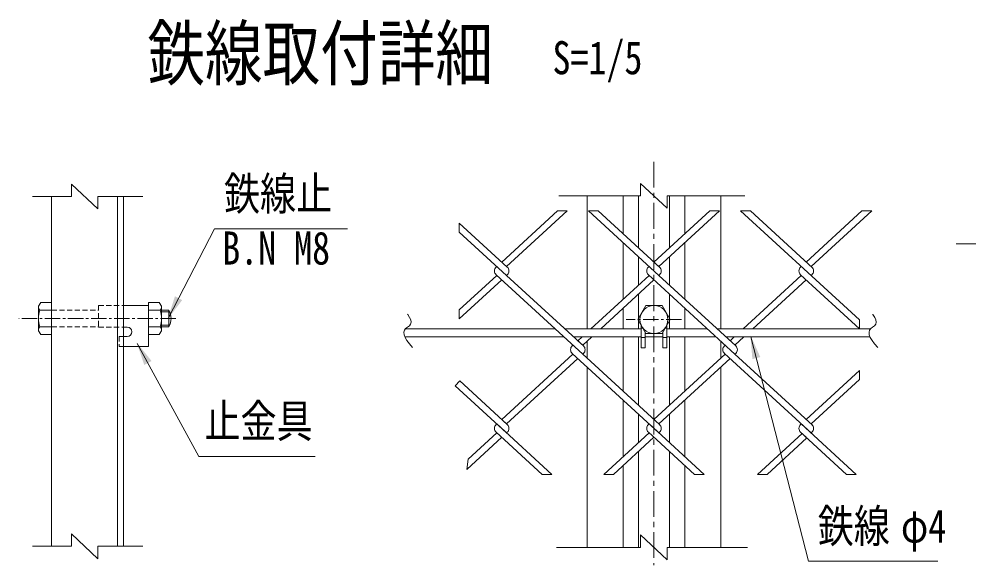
# Model space of a CAD drawing. Units: millimetres, scale not verified, with parts at other scales. Extents: x -4455 to 4455, y -3150 to 3150.
# Drawn here: x 1641 to 3025, y 673 to 1469 of the extents above; entities that cross this region are included whole.
import ezdxf
from ezdxf.enums import TextEntityAlignment as Align

# ---------------------------------------------------------------- set-up
doc = ezdxf.new("R2010")
doc.units = ezdxf.units.MM
doc.header["$LTSCALE"] = 30
for name, pattern in [('USER1', [1.125, 0.75, -0.125, 0.125, -0.125]), ('USER2', [0.375, 0.25, -0.125]), ('USER4', [2, 1.25, -0.25, 0.25, -0.25])]:
    doc.linetypes.add(name, pattern=pattern)
doc.layers.add('0-0_D-TTL-TXT', color=7, linetype='Continuous')
for name, color, linetype, lineweight in [('0-1_D-STR1', 1, 'Continuous', 18), ('0-2_D-STR3', 3, 'Continuous', 13), ('0-3_D-BMK', 2, 'USER1', 13), ('0-4_D-STR-DIM', 4, 'Continuous', 13), ('0-6_7詳細', 3, 'Continuous', 18), ('0-7_D-STR-TXT', 3, 'Continuous', 13), ('0-8_D-STR2', 2, 'Continuous', 13)]:
    doc.layers.add(name, color=color, linetype=linetype, lineweight=lineweight)
doc.styles.add('ＭＳ ゴシック', font='')
doc.styles.get('ＭＳ ゴシック').set_extended_font_data('MS Gothic')

msp = doc.modelspace()

# ---------------------------------------------------------------- linework, layer by layer
at = {"layer": '0-1_D-STR1'}
for p, q in [((1688.36, 1210.63), (1688.36, 700.52)), ((1784.36, 1210.63), (1784.36, 700.52)), ((1793.36, 1210.63), (1793.36, 700.52)), ((2469.33, 1211.36), (2469.33, 1017.8)), ((2521.83, 1211.36), (2521.83, 1156.19)), ((2544.33, 1211.36), (2544.33, 1135.58)), ((2589.33, 1211.36), (2589.33, 1135.58)), ((2611.83, 1211.36), (2611.83, 1156.19)), ((2664.33, 1211.36), (2664.33, 1017.8)), ((2521.83, 1143.17), (2521.83, 1060.7)), ((2611.83, 1143.17), (2611.83, 1060.7)), ((2544.33, 1122.55), (2544.33, 1081.32)), ((2544.33, 1068.3), (2544.33, 1017.8)), ((2589.33, 1068.3), (2589.33, 1017.8)), ((2521.83, 1047.68), (2521.83, 1017.8)), ((2611.83, 1047.68), (2611.83, 1017.8)), ((2469.33, 999.57), (2469.33, 974.81)), ((2521.83, 1005.8), (2521.83, 926.7)), ((2544.33, 1005.8), (2544.33, 906.08)), ((2589.33, 1005.8), (2589.33, 906.08)), ((2611.83, 1005.8), (2611.83, 926.7)), ((2664.33, 999.57), (2664.33, 974.81)), ((2469.33, 961.79), (2469.33, 699.04)), ((2664.33, 961.79), (2664.33, 699.04)), ((2521.83, 913.68), (2521.83, 831.21)), ((2611.83, 913.68), (2611.83, 831.21)), ((2544.33, 893.06), (2544.33, 851.83)), ((2589.33, 893.06), (2589.33, 851.83)), ((2544.33, 838.81), (2544.33, 699.04)), ((2589.33, 838.81), (2589.33, 699.04)), ((2521.83, 818.19), (2521.83, 699.04)), ((2611.83, 818.19), (2611.83, 699.04))]:
    msp.add_line(p, q, dxfattribs=at)
at = {"layer": '0-2_D-STR3'}
for p, q in [((1669.16, 1050.39), (1672.49, 1056.15)), ((1672.49, 1056.15), (1688.36, 1056.15)), ((1688.36, 1009.11), (1688.36, 1056.15)), ((1829.42, 1009.11), (1829.42, 1056.15)), ((1669.16, 1014.87), (1669.16, 1050.39)), ((1671.22, 1044.63), (1688.36, 1044.63)), ((1793.36, 1051.59), (1829.42, 1051.59)), ((1829.42, 1051.59), (1829.42, 991.59)), ((1846.56, 1044.63), (1829.42, 1044.63)), ((1848.62, 1014.87), (1848.62, 1050.39)), ((1848.62, 1044.63), (1859.28, 1044.63)), ((1859.28, 1020.63), (1859.28, 1044.63)), ((1669.16, 1014.87), (1672.49, 1009.11)), ((1671.22, 1020.63), (1688.36, 1020.63)), ((1793.36, 1020.09), (1798.67, 1020.09)), ((1846.56, 1020.63), (1829.42, 1020.63)), ((1848.62, 1014.87), (1845.29, 1009.11)), ((1848.62, 1020.63), (1859.28, 1020.63)), ((2548.08, 1022.89), (2548.08, 990.11)), ((2550.55, 1018.61), (2548.08, 1018.61)), ((2579.58, 1012.5), (2579.58, 990.11)), ((2583.11, 1018.61), (2585.58, 1018.61)), ((2585.58, 1022.89), (2585.58, 990.11)), ((1672.49, 1009.11), (1688.36, 1009.11)), ((1793.36, 1006.59), (1798.67, 1006.59)), ((1845.29, 1009.11), (1829.42, 1009.11)), ((2554.08, 1005.11), (2548.08, 1005.11)), ((2579.58, 1005.11), (2585.58, 1005.11)), ((1793.36, 991.59), (1829.42, 991.59)), ((2579.58, 990.11), (2585.58, 990.11))]:
    msp.add_line(p, q, dxfattribs=at)
at = {"layer": '0-2_D-STR3', "color": 1, "linetype": 'USER2'}
for p, q in [((1688.36, 1044.63), (1756.82, 1044.63)), ((1756.82, 1051.59), (1756.82, 1020.09)), ((1756.82, 1051.59), (1793.36, 1051.59)), ((1688.36, 1020.63), (1756.82, 1020.63)), ((1756.82, 1020.09), (1793.36, 1020.09)), ((1786.82, 1006.59), (1793.36, 1006.59)), ((1786.82, 1006.59), (1786.82, 991.59)), ((1786.82, 991.59), (1793.36, 991.59))]:
    msp.add_line(p, q, dxfattribs=at)
at = {"layer": '0-2_D-STR3', "color": 1}
for p, q in [((1848.62, 1042.23), (1860.49, 1042.23)), ((1848.62, 1023.03), (1860.49, 1023.03))]:
    msp.add_line(p, q, dxfattribs=at)
at = {"layer": '0-2_D-STR3'}
for points in [[(1848.62, 1050.39), (1845.29, 1056.15), (1829.42, 1056.15)], [(2554.08, 1012.5), (2554.08, 990.11), (2548.08, 990.11)]]:
    msp.add_lwpolyline(points, dxfattribs=at)
msp.add_lwpolyline([(2543.31, 1031.15), (2555.07, 1051.52), (2578.59, 1051.52), (2590.35, 1031.15), (2578.59, 1010.78), (2555.07, 1010.78)], close=True, dxfattribs=at)
msp.add_circle((2566.83, 1031.15), 20.4, dxfattribs=at)
for centre, radius, start, end in [((1678.25, 1050.39), 9.09, 180, 219.3382), ((1705.16, 1032.63), 36, 160.52878, 199.47122), ((1839.53, 1050.39), 9.09, 320.6618, 0), ((1812.62, 1032.63), 36, 340.52878, 19.47122), ((1838.49, 1032.63), 24, 330, 30), ((1678.25, 1014.87), 9.09, 140.6618, 180), ((1798.67, 1013.34), 6.75, 270, 90), ((1839.53, 1014.87), 9.09, 0, 39.3382)]:
    msp.add_arc(centre, radius, start, end, dxfattribs=at)
at = {"layer": '0-3_D-BMK', "linetype": 'USER4'}
msp.add_line((2566.83, 1261.05), (2566.83, 673.28), dxfattribs=at)
at = {"layer": '0-3_D-BMK'}
for p, q in [((1869.67, 1032.63), (1640.74, 1032.63)), ((2607.12, 1031.15), (2526.48, 1031.15))]:
    msp.add_line(p, q, dxfattribs=at)
at = {"layer": '0-4_D-STR-DIM'}
for p, q in [((2586.21, 1193.36), (2547.44, 1229.36)), ((2547.44, 1211.36), (2547.44, 1229.36)), ((2547.44, 1211.36), (2427.86, 1211.36)), ((2586.21, 1211.36), (2699.38, 1211.36)), ((2586.21, 1211.36), (2586.21, 1193.36)), ((2547.44, 699.04), (2547.44, 717.04)), ((2586.21, 681.04), (2547.44, 717.04)), ((2547.44, 699.04), (2424.63, 699.04)), ((2586.21, 699.04), (2703.03, 699.04)), ((2586.21, 699.04), (2586.21, 681.04))]:
    msp.add_line(p, q, dxfattribs=at)
at = {"layer": '0-6_7詳細', "color": 4}
for p, q in [((1755.93, 1192.63), (1717.16, 1228.63)), ((1717.16, 1210.63), (1717.16, 1228.63)), ((1717.16, 1210.63), (1660.6, 1210.63)), ((1755.93, 1210.63), (1821.2, 1210.63)), ((1755.93, 1210.63), (1755.93, 1192.63)), ((1717.16, 700.52), (1717.16, 718.52)), ((1755.93, 682.52), (1717.16, 718.52)), ((1717.16, 700.52), (1660.6, 700.52)), ((1755.93, 700.52), (1821.2, 700.52)), ((1755.93, 700.52), (1755.93, 682.52))]:
    msp.add_line(p, q, dxfattribs=at)
at = {"layer": '0-6_7詳細'}
for p, q in [((2797.03, 1096.41), (2795.96, 1095.43)), ((2282.9, 1045.22), (2282.9, 1032.2)), ((2866.66, 1030.64), (2866.66, 1017.62)), ((2463.99, 992.72), (2455.81, 1000.21)), ((2559.72, 878.95), (2558.65, 877.97)), ((2559.72, 878.95), (2558.65, 877.97)), ((2861.98, 805.43), (2847.77, 805.43))]:
    msp.add_line(p, q, dxfattribs=at)
at = {"layer": '0-6_7詳細', "color": 7, "lineweight": 9}
msp.add_line((1793.36, 884.28), (1793.36, 1004.28), dxfattribs=at)
at = {"layer": '0-6_7詳細', "color": 4}
for points in [[(2207.55, 1038.89), (2207.86, 1038.5), (2210.52, 1034.3), (2212.09, 1030.54), (2212.56, 1027.23), (2211.94, 1024.35), (2210.21, 1021.92), (2207.4, 1019.93), (2204.57, 1017.93), (2202.82, 1015.44), (2202.13, 1012.49), (2202.53, 1009.06), (2203.99, 1005.15), (2206.53, 1000.77), (2210.15, 995.91), (2214.84, 990.57)], [(2885.93, 1038.89), (2886.24, 1038.5), (2888.91, 1034.3), (2890.47, 1030.54), (2890.94, 1027.23), (2890.32, 1024.35), (2888.6, 1021.92), (2885.78, 1019.93), (2882.95, 1017.93), (2881.2, 1015.44), (2880.52, 1012.49), (2880.91, 1009.06), (2882.38, 1005.15), (2884.92, 1000.77), (2888.53, 995.91), (2893.22, 990.57)]]:
    msp.add_lwpolyline(points, dxfattribs=at)
at = {"layer": '0-7_D-STR-TXT'}
for points in [[(3007.59, 1141.69), (3358.68, 1141.69), (3455.49, 1292.88)], [(2119.91, 1163.56), (1926.12, 1163.56), (1858.65, 1033.64)], [(2981.09, 678.96), (2792.01, 678.96), (2708.16, 1006.08)], [(2072.62, 831.44), (1903.2, 831.44), (1813.34, 996.06)]]:
    msp.add_lwpolyline(points, dxfattribs=at)
for points in [[(1857.59, 1031.59), (1868.17, 1064.97), (1878.8, 1059.45)], [(1812.23, 998.08), (1834.02, 970.67), (1823.51, 964.92)], [(2707.59, 1008.3), (2721.96, 976.37), (2710.35, 973.4)]]:
    msp.add_solid(points, dxfattribs=at)
at = {"layer": '0-8_D-STR2', "color": 3}
for p, q in [((2426.17, 1189.52), (2344.8, 1114.96)), ((2440.38, 1189.52), (2351.9, 1108.45)), ((2440.38, 1189.52), (2426.17, 1189.52)), ((2573.93, 1095.43), (2471.25, 1189.52)), ((2485.46, 1189.52), (2471.25, 1189.52)), ((2575, 1107.47), (2485.46, 1189.52)), ((2648.19, 1189.52), (2566.83, 1114.96)), ((2662.4, 1189.52), (2573.93, 1108.45)), ((2662.4, 1189.52), (2648.19, 1189.52)), ((2797.03, 1094.45), (2693.28, 1189.52)), ((2707.49, 1189.52), (2693.28, 1189.52)), ((2798.1, 1106.49), (2707.49, 1189.52)), ((2870.22, 1189.52), (2788.85, 1114.96)), ((2884.43, 1189.52), (2795.96, 1108.45)), ((2884.43, 1189.52), (2870.22, 1189.52)), ((2352.97, 1107.47), (2282.9, 1171.67)), ((2282.9, 1171.67), (2282.9, 1158.65)), ((2351.9, 1095.43), (2282.9, 1158.65)), ((2337.69, 1108.45), (2336.62, 1107.47)), ((2337.69, 1108.45), (2336.62, 1107.47)), ((2337.69, 1108.45), (2336.62, 1107.47)), ((2337.69, 1108.45), (2336.62, 1107.47)), ((2559.72, 1108.45), (2558.65, 1107.47)), ((2559.72, 1108.45), (2558.65, 1107.47)), ((2781.75, 1108.45), (2780.68, 1107.47)), ((2781.75, 1108.45), (2780.68, 1107.47)), ((2337.69, 1095.43), (2282.9, 1045.22)), ((2462.92, 980.68), (2336.62, 1096.41)), ((2352.97, 1096.41), (2351.9, 1095.43)), ((2463.99, 992.72), (2351.9, 1095.43)), ((2559.72, 1095.43), (2475, 1017.8)), ((2684.95, 980.68), (2558.65, 1096.41)), ((2686.02, 992.72), (2573.93, 1095.43)), ((2781.75, 1095.43), (2697.03, 1017.8)), ((2866.66, 1017.62), (2780.68, 1096.41)), ((2866.66, 1030.64), (2797.03, 1094.45)), ((2344.8, 1088.92), (2282.9, 1032.2)), ((2566.83, 1088.92), (2489.21, 1017.8)), ((2788.85, 1088.92), (2711.24, 1017.8)), ((2461.91, 1005.8), (2455.81, 1000.21)), ((2476.12, 1005.8), (2462.92, 993.7)), ((2683.94, 1005.8), (2677.84, 1000.21)), ((2698.15, 1005.8), (2684.95, 993.7)), ((2448.71, 993.7), (2447.64, 992.72)), ((2448.71, 993.7), (2447.64, 992.72)), ((2670.74, 993.7), (2669.67, 992.72)), ((2670.74, 993.7), (2669.67, 992.72)), ((2448.71, 980.68), (2344.8, 885.46)), ((2455.81, 974.17), (2351.9, 878.95)), ((2573.93, 865.93), (2447.64, 981.66)), ((2463.99, 981.66), (2462.92, 980.68)), ((2575, 877.97), (2462.92, 980.68)), ((2670.74, 980.68), (2566.83, 885.46)), ((2677.84, 974.17), (2573.93, 878.95)), ((2797.03, 864.95), (2669.66, 981.66)), ((2686.02, 981.66), (2684.95, 980.68)), ((2798.1, 876.99), (2684.95, 980.68)), ((2866.66, 956.76), (2788.85, 885.46)), ((2866.66, 956.76), (2866.66, 943.74)), ((2283.57, 941.57), (2277.04, 934.53)), ((2352.97, 877.97), (2283.57, 941.57)), ((2866.66, 943.74), (2795.96, 878.95)), ((2351.9, 865.93), (2277.04, 934.53)), ((2337.69, 878.95), (2336.62, 877.97)), ((2337.69, 878.95), (2336.62, 877.97)), ((2417.93, 805.43), (2337.69, 878.95)), ((2352.97, 877.97), (2344.8, 885.46)), ((2639.95, 805.43), (2559.72, 878.95)), ((2781.75, 878.95), (2780.68, 877.97)), ((2781.75, 878.95), (2780.68, 877.97)), ((2861.98, 805.43), (2781.75, 878.95)), ((2344.8, 859.42), (2293.69, 812.59)), ((2337.69, 865.93), (2295.73, 827.48)), ((2403.72, 805.43), (2336.62, 866.91)), ((2352.97, 866.91), (2351.9, 865.93)), ((2559.72, 865.93), (2493.7, 805.43)), ((2625.74, 805.43), (2558.65, 866.91)), ((2575, 866.91), (2573.93, 865.93)), ((2782.82, 864.95), (2717.87, 805.43)), ((2789.93, 858.44), (2732.08, 805.43)), ((2847.77, 805.43), (2780.68, 866.91)), ((2788.85, 859.42), (2780.68, 866.91)), ((2797.03, 866.91), (2795.96, 865.93)), ((2797.03, 866.91), (2795.96, 865.93)), ((2295.73, 827.48), (2293.69, 812.59)), ((2417.93, 805.43), (2403.72, 805.43)), ((2639.95, 805.43), (2625.74, 805.43)), ((2732.08, 805.43), (2717.87, 805.43))]:
    msp.add_line(p, q, dxfattribs=at)
at = {"layer": '0-8_D-STR2', "color": 7, "lineweight": 9}
for p, q in [((2589.33, 1122.55), (2589.33, 1081.32)), ((2575, 1107.47), (2566.83, 1114.96)), ((2575, 1096.41), (2573.93, 1095.43)), ((2204.48, 1017.8), (2422.41, 1017.8)), ((2436.62, 1017.8), (2548.08, 1017.8)), ((2585.58, 1017.8), (2644.44, 1017.8)), ((2658.65, 1017.8), (2882.86, 1017.8)), ((2203.75, 1005.8), (2435.51, 1005.8)), ((2449.72, 1005.8), (2548.08, 1005.8)), ((2554.08, 1005.8), (2579.58, 1005.8)), ((2585.58, 1005.8), (2657.53, 1005.8)), ((2671.74, 1005.8), (2882.13, 1005.8))]:
    msp.add_line(p, q, dxfattribs=at)
at = {"layer": '0-8_D-STR2', "color": 3}
msp.add_lwpolyline([(2566.83, 859.42), (2507.91, 805.43), (2493.7, 805.43)], dxfattribs=at)
for centre, start, end in [((2341.69, 1101.94), 132.5, 227.5), ((2347.91, 1101.94), 312.5, 47.5), ((2563.72, 1101.94), 132.5, 227.5), ((2569.93, 1101.94), 312.5, 47.5), ((2785.75, 1101.94), 132.5, 227.5), ((2791.96, 1101.94), 312.5, 47.5), ((2452.7, 987.19), 132.5, 227.5), ((2458.92, 987.19), 312.5, 47.5), ((2674.73, 987.19), 132.5, 227.5), ((2680.95, 987.19), 312.5, 47.5), ((2341.69, 872.44), 132.5, 227.5), ((2347.91, 872.44), 312.5, 47.5), ((2563.72, 872.44), 132.5, 227.5), ((2569.93, 872.44), 312.5, 47.5), ((2785.75, 872.44), 132.5, 227.5), ((2791.96, 872.44), 312.5, 47.5)]:
    msp.add_arc(centre, 7.5, start, end, dxfattribs=at)

# ---------------------------------------------------------------- texts
at = {"layer": '0-0_D-TTL-TXT', "style": 'ＭＳ ゴシック', "width": 0.8}
msp.add_text('鉄線取付詳細', height=76.98, dxfattribs=at).set_placement((1828.01, 1357.74), align=Align.BOTTOM_LEFT)
at = {"layer": '0-0_D-TTL-TXT', "color": 3, "style": 'ＭＳ ゴシック', "width": 0.8}
msp.add_text('S=1/5', height=48.17, dxfattribs=at).set_placement((2418.88, 1374.23), align=Align.BOTTOM_LEFT)
at = {"layer": '0-7_D-STR-TXT', "style": 'ＭＳ ゴシック', "width": 0.8}
for s, p in [('鉄線止', (1939.76, 1176.16)), ('B.N M8', (1937.19, 1096.85)), ('止金具', (1911.24, 844.73)), ('鉄線', (2805.74, 691.59)), ('φ4', (2927.04, 691.59))]:
    msp.add_text(s, height=48.17, dxfattribs=at).set_placement(p, align=Align.BOTTOM_LEFT)

doc.saveas('drawing.dxf')
